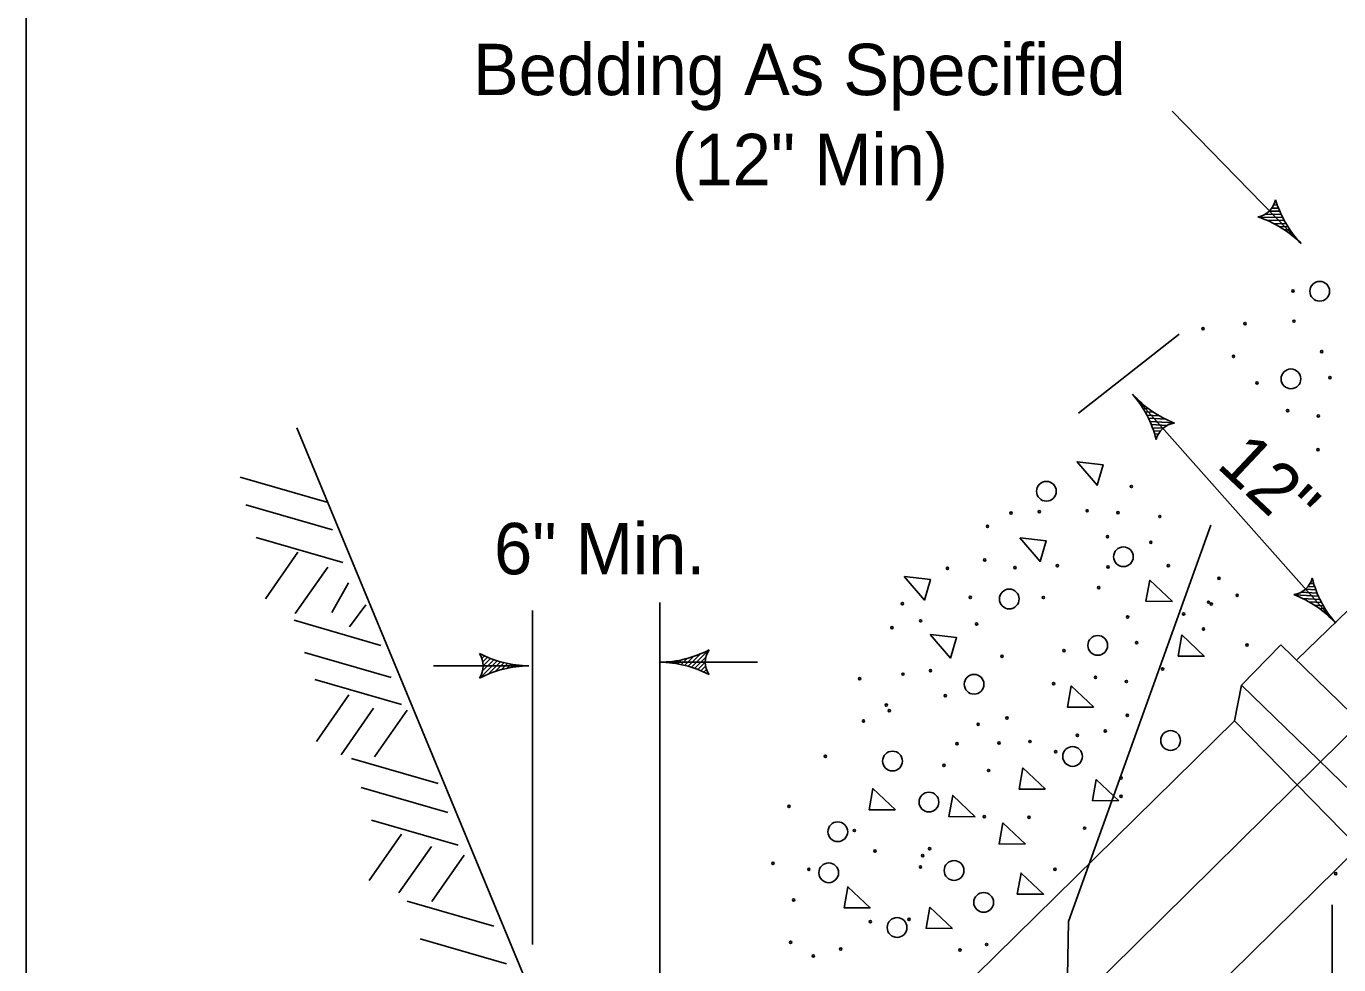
# Model space of a CAD drawing. Extents: x -1256 to -1024, y 1680 to 1979.
# Drawn here: x -1256 to -1163.3, y 1846.5 to 1912.7 of the extents above; entities that cross this region are included whole.
import ezdxf

# ---------------------------------------------------------------- set-up
doc = ezdxf.new("R2010")
doc.units = 0
doc.layers.add('1', color=7, linetype='Continuous')

msp = doc.modelspace()

# ---------------------------------------------------------------- linework, layer by layer
at = {"layer": '1'}
for p, q in [((-1175.076, 1906.714), (-1165.971, 1897.376)), ((-1167.906, 1900.106), (-1167.653, 1900.099)), ((-1167.819, 1900.32), (-1167.725, 1900.32)), ((-1168.979, 1899.247), (-1167.276, 1899.225)), ((-1168.501, 1899.457), (-1167.384, 1899.443)), ((-1168.218, 1899.671), (-1167.479, 1899.664)), ((-1168.037, 1899.888), (-1167.573, 1899.881)), ((-1168.392, 1899.022), (-1167.16, 1899.008)), ((-1167.914, 1898.797), (-1167.036, 1898.786)), ((-1167.508, 1898.576), (-1166.906, 1898.569)), ((-1167.16, 1898.355), (-1166.761, 1898.348)), ((-1166.841, 1898.13), (-1166.609, 1898.13)), ((-1166.558, 1897.913), (-1166.442, 1897.913)), ((-1166.297, 1897.692), (-1166.253, 1897.688)), ((-1181.682, 1885.418), (-1174.571, 1890.989)), ((-1198.773, 1827.133), (-1136.925, 1888.125)), ((-1163.529, 1870.6), (-1177.874, 1886.749)), ((-1177.563, 1886.42), (-1177.606, 1886.425)), ((-1177.309, 1886.189), (-1177.43, 1886.194)), ((-1177.035, 1885.957), (-1177.271, 1885.971)), ((-1176.734, 1885.716), (-1177.127, 1885.744)), ((-1176.391, 1885.483), (-1176.992, 1885.516)), ((-1175.999, 1885.239), (-1176.869, 1885.29)), ((-1236.863, 1884.374), (-1220.493, 1844.88)), ((-1175.529, 1884.993), (-1176.757, 1885.065)), ((-1174.956, 1884.74), (-1176.655, 1884.841)), ((-1175.439, 1884.553), (-1176.555, 1884.619)), ((-1175.736, 1884.353), (-1176.47, 1884.393)), ((-1175.928, 1884.143), (-1176.389, 1884.17)), ((-1176.061, 1883.933), (-1176.32, 1883.951)), ((-1176.164, 1883.721), (-1176.256, 1883.726)), ((-1234.753, 1879.146), (-1240.865, 1880.912)), ((-1234.355, 1877.196), (-1240.466, 1878.962)), ((-1172.342, 1877.532), (-1182.396, 1849.567)), ((-1233.622, 1874.887), (-1239.734, 1876.653)), ((-1166.243, 1868.036), (-1157.369, 1876.656)), ((-1236.791, 1875.609), (-1239.081, 1872.328)), ((-1234.681, 1874.561), (-1236.972, 1871.28)), ((-1233.224, 1873.444), (-1234.391, 1871.353)), ((-1165.479, 1873.206), (-1165.019, 1873.179)), ((-1165.346, 1873.416), (-1165.088, 1873.398)), ((-1165.244, 1873.629), (-1165.151, 1873.623)), ((-1166.452, 1872.609), (-1164.753, 1872.508)), ((-1165.963, 1872.801), (-1164.847, 1872.735)), ((-1165.879, 1872.357), (-1164.645, 1872.289)), ((-1165.671, 1872.996), (-1164.937, 1872.956)), ((-1231.984, 1871.897), (-1233.151, 1870.345)), ((-1220.232, 1847.947), (-1220.232, 1871.502)), ((-1211.25, 1832.654), (-1211.25, 1872.074)), ((-1165.408, 1872.11), (-1164.532, 1872.064)), ((-1165.011, 1871.871), (-1164.41, 1871.838)), ((-1164.673, 1871.633), (-1164.274, 1871.609)), ((-1164.366, 1871.397), (-1164.131, 1871.383)), ((-1230.933, 1869.044), (-1237.044, 1870.809)), ((-1164.093, 1871.165), (-1163.978, 1871.155)), ((-1163.845, 1870.929), (-1163.801, 1870.924)), ((-1207.806, 1868.703), (-1209.009, 1867.5)), ((-1230.201, 1866.775), (-1236.312, 1868.54)), ((-1223.929, 1866.753), (-1222.726, 1867.956)), ((-1223.893, 1868.333), (-1223.828, 1868.399)), ((-1223.799, 1868.116), (-1223.618, 1868.297)), ((-1223.748, 1867.242), (-1222.958, 1868.033)), ((-1223.734, 1867.877), (-1223.407, 1868.203)), ((-1223.705, 1867.594), (-1223.183, 1868.116)), ((-1223.364, 1867.014), (-1222.494, 1867.888)), ((-1222.864, 1867.202), (-1222.248, 1867.822)), ((-1222.422, 1867.337), (-1222.001, 1867.764)), ((-1222.023, 1867.434), (-1221.74, 1867.714)), ((-1221.639, 1867.503), (-1221.472, 1867.67)), ((-1211.25, 1867.855), (-1204.354, 1867.855)), ((-1210.793, 1867.869), (-1210.829, 1867.84)), ((-1210.452, 1867.902), (-1210.539, 1867.819)), ((-1210.097, 1867.953), (-1210.264, 1867.786)), ((-1209.72, 1868.022), (-1210.003, 1867.743)), ((-1209.314, 1868.12), (-1209.742, 1867.692)), ((-1208.872, 1868.254), (-1209.488, 1867.634)), ((-1208.379, 1868.442), (-1209.249, 1867.569)), ((-1207.987, 1868.214), (-1208.777, 1867.424)), ((-1208.038, 1867.862), (-1208.553, 1867.34)), ((-1227.221, 1867.601), (-1220.493, 1867.601)), ((-1221.283, 1867.554), (-1221.204, 1867.637)), ((-1220.943, 1867.587), (-1220.914, 1867.616)), ((-1208.009, 1867.579), (-1208.335, 1867.253)), ((-1207.936, 1867.34), (-1208.125, 1867.159)), ((-1207.849, 1867.123), (-1207.915, 1867.057)), ((-1229.476, 1864.861), (-1235.587, 1866.626)), ((-1170.172, 1866.231), (-1170.687, 1863.708)), ((-1233.187, 1865.542), (-1235.478, 1862.262)), ((-1231.44, 1864.603), (-1233.731, 1861.323)), ((-1229.077, 1864.462), (-1231.368, 1861.182)), ((-1195.22, 1839.632), (-1170.687, 1863.708)), ((-1170.687, 1863.708), (-1161.929, 1854.78)), ((-1226.895, 1859.307), (-1233.006, 1861.073)), ((-1226.199, 1857.252), (-1232.31, 1859.017)), ((-1225.474, 1854.943), (-1231.585, 1856.708)), ((-1229.476, 1855.733), (-1231.766, 1852.453)), ((-1227.366, 1854.867), (-1229.657, 1851.586)), ((-1186.325, 1830.838), (-1161.929, 1854.78)), ((-1225.039, 1854.254), (-1227.33, 1850.974)), ((-1222.965, 1849.245), (-1229.077, 1851.01)), ((-1163.784, 1841.623), (-1163.784, 1850.747)), ((-1182.396, 1849.567), (-1182.729, 1832.868)), ((-1222.052, 1846.573), (-1228.163, 1848.339))]:
    msp.add_line(p, q, dxfattribs=at)
for points in [[(-1255.959, 1679.691), (-1024.468, 1679.691), (-1024.468, 1979.268), (-1255.959, 1979.268)], [(-1167.41, 1869.08), (-1155.731, 1857.756), (-1158.493, 1854.907), (-1170.172, 1866.231)]]:
    msp.add_lwpolyline(points, close=True, dxfattribs=at)
for points in [[(-1181.784, 1881.994), (-1179.953, 1881.782), (-1180.38, 1880.331), (-1181.806, 1882.004)], [(-1185.805, 1876.622), (-1183.97, 1876.404), (-1184.402, 1874.958), (-1185.823, 1876.626)], [(-1193.967, 1873.896), (-1192.137, 1873.684), (-1192.564, 1872.233), (-1193.989, 1873.907)], [(-1175.079, 1872.137), (-1176.927, 1872.154), (-1176.655, 1873.638), (-1175.061, 1872.134)], [(-1192.129, 1869.809), (-1190.294, 1869.591), (-1190.726, 1868.145), (-1192.147, 1869.813)], [(-1172.807, 1868.274), (-1174.65, 1868.285), (-1174.383, 1869.774), (-1172.784, 1868.266)], [(-1180.624, 1864.676), (-1182.472, 1864.693), (-1182.2, 1866.177), (-1180.606, 1864.674)], [(-1184.037, 1858.898), (-1185.879, 1858.909), (-1185.613, 1860.399), (-1184.014, 1858.89)], [(-1178.854, 1858.081), (-1180.702, 1858.097), (-1180.431, 1859.581), (-1178.836, 1858.078)], [(-1194.619, 1857.437), (-1196.467, 1857.454), (-1196.196, 1858.938), (-1194.601, 1857.435)], [(-1188.989, 1856.955), (-1190.837, 1856.971), (-1190.565, 1858.455), (-1188.971, 1856.952)], [(-1185.45, 1855.024), (-1187.298, 1855.041), (-1187.026, 1856.525), (-1185.432, 1855.022)], [(-1184.163, 1851.485), (-1186.011, 1851.502), (-1185.739, 1852.986), (-1184.145, 1851.482)], [(-1196.389, 1850.52), (-1198.237, 1850.537), (-1197.965, 1852.02), (-1196.371, 1850.517)], [(-1190.598, 1849.072), (-1192.446, 1849.089), (-1192.174, 1850.573), (-1190.58, 1849.069)]]:
    msp.add_lwpolyline(points, dxfattribs=at)
for centre, radius in [((-1164.663, 1894.02), 0.697), ((-1166.552, 1894.038), 0.0797), ((-1169.933, 1891.736), 0.0797), ((-1166.48, 1891.908), 0.0797), ((-1172.902, 1891.38), 0.0797), ((-1170.746, 1889.422), 0.0797), ((-1164.522, 1889.765), 0.0797), ((-1166.696, 1887.839), 0.697), ((-1169.089, 1887.557), 0.0797), ((-1163.943, 1887.932), 0.0797), ((-1166.933, 1885.599), 0.0797), ((-1164.761, 1885.221), 0.0797), ((-1164.782, 1882.841), 0.0797), ((-1183.952, 1879.909), 0.697), ((-1177.953, 1880.248), 0.0797), ((-1186.444, 1878.375), 0.0797), ((-1184.453, 1878.464), 0.0797), ((-1181.074, 1878.534), 0.0797), ((-1178.904, 1878.395), 0.0797), ((-1175.946, 1878.133), 0.0797), ((-1188.111, 1877.439), 0.0797), ((-1179.64, 1876.709), 0.0797), ((-1178.515, 1875.291), 0.697), ((-1176.582, 1876.311), 0.0797), ((-1188.307, 1875.067), 0.0797), ((-1190.937, 1874.476), 0.0797), ((-1186.17, 1874.529), 0.0797), ((-1183.182, 1874.664), 0.0797), ((-1179.601, 1874.574), 0.0797), ((-1175.35, 1874.671), 0.0797), ((-1180.257, 1873.117), 0.0797), ((-1171.777, 1873.775), 0.0797), ((-1189.324, 1872.424), 0.0797), ((-1186.573, 1872.313), 0.697), ((-1184.164, 1872.417), 0.0797), ((-1170.491, 1872.572), 0.0797), ((-1194.12, 1871.975), 0.0797), ((-1172.513, 1872.089), 0.0797), ((-1172.315, 1871.956), 0.0797), ((-1192.834, 1870.772), 0.0797), ((-1188.882, 1870.554), 0.0797), ((-1178.225, 1871.043), 0.0797), ((-1174.273, 1871.256), 0.0797), ((-1194.857, 1870.29), 0.0797), ((-1180.33, 1869.042), 0.697), ((-1172.864, 1870.2), 0.0797), ((-1182.713, 1868.677), 0.0797), ((-1177.583, 1869.232), 0.0797), ((-1169.792, 1869.06), 0.0797), ((-1187.089, 1868.271), 0.0797), ((-1197.136, 1866.691), 0.0797), ((-1194.079, 1867.013), 0.0797), ((-1192.135, 1867.26), 0.0797), ((-1189.057, 1866.3), 0.697), ((-1180.489, 1866.796), 0.0797), ((-1175.756, 1867.367), 0.0797), ((-1183.444, 1866.337), 0.0797), ((-1178.306, 1866.494), 0.0797), ((-1195.254, 1864.834), 0.0797), ((-1191.09, 1865.495), 0.0797), ((-1195.045, 1864.439), 0.0797), ((-1186.743, 1863.918), 0.0797), ((-1178.243, 1864.114), 0.0797), ((-1196.863, 1863.708), 0.0797), ((-1188.771, 1863.474), 0.0797), ((-1179.798, 1863.003), 0.0797), ((-1175.191, 1862.333), 0.697), ((-1190.26, 1862.101), 0.0797), ((-1187.291, 1862.163), 0.0797), ((-1185.119, 1862.261), 0.0797), ((-1181.767, 1862.698), 0.0797), ((-1199.549, 1861.222), 0.0797), ((-1194.817, 1860.885), 0.697), ((-1183.301, 1861.544), 0.0797), ((-1182.108, 1861.207), 0.697), ((-1191.184, 1860.578), 0.0797), ((-1188.034, 1860.217), 0.0797), ((-1178.685, 1859.687), 0.0797), ((-1192.243, 1857.989), 0.697), ((-1178.685, 1858.4), 0.0797), ((-1202.123, 1857.683), 0.0797), ((-1198.677, 1855.898), 0.697), ((-1188.337, 1856.952), 0.0797), ((-1185.18, 1856.914), 0.0797), ((-1197.506, 1855.987), 0.0797), ((-1181.259, 1856.148), 0.0797), ((-1192.197, 1854.7), 0.0797), ((-1196.058, 1854.539), 0.0797), ((-1192.68, 1854.217), 0.0797), ((-1190.473, 1853.163), 0.697), ((-1203.249, 1853.661), 0.0797), ((-1200.723, 1853.252), 0.0797), ((-1199.321, 1853.002), 0.697), ((-1192.841, 1853.413), 0.0797), ((-1183.35, 1853.252), 0.0797), ((-1163.531, 1852.933), 0.0797), ((-1201.801, 1851.087), 0.0797), ((-1188.382, 1850.911), 0.697), ((-1196.38, 1849.552), 0.0797), ((-1194.495, 1849.142), 0.697), ((-1193.645, 1849.713), 0.0797), ((-1202.01, 1848.104), 0.0797), ((-1198.471, 1847.622), 0.0797), ((-1190.058, 1847.548), 0.0797), ((-1188.176, 1847.943), 0.0797), ((-1200.402, 1847.139), 0.0797)]:
    msp.add_circle(centre, radius, dxfattribs=at)
for centre, radius, start, end in [((-1169.312, 1900.805), 1.57, 280.62876, 347.95248), ((-1160.406, 1902.701), 7.699, 196.78374, 223.72502), ((-1171.427, 1891.949), 7.699, 44.85623, 71.79751), ((-1183.677, 1881.693), 7.699, 14.10773, 41.04901), ((-1172.165, 1891.918), 7.699, 222.18022, 249.1215), ((-1174.692, 1883.17), 1.57, 97.95276, 165.27647), ((-1166.708, 1874.178), 1.57, 277.95275, 345.27646), ((-1157.723, 1875.656), 7.699, 194.10773, 221.04901), ((-1169.235, 1865.43), 7.699, 42.18022, 69.1215), ((-1211.323, 1875.551), 7.699, 270.5656, 297.50688), ((-1206.461, 1867.852), 1.57, 146.33814, 213.66186), ((-1220.414, 1875.297), 7.699, 242.49312, 269.43439), ((-1225.277, 1867.599), 1.57, 326.33814, 33.66186), ((-1211.323, 1860.154), 7.699, 62.49312, 89.43439), ((-1220.414, 1859.9), 7.699, 90.56561, 117.50688)]:
    msp.add_arc(centre, radius, start, end, dxfattribs=at)

# ---------------------------------------------------------------- texts
for s, height, p in [('Bedding As Specified', 3.62487, (-1224.433, 1907.85)), ('(12" Min)', 3.6249, (-1210.41, 1901.501)), ('6" Min.', 3.6249, (-1222.941, 1874.055))]:
    msp.add_text(s, height=height, dxfattribs=at).set_placement(p)
msp.add_text('12"', height=3.6247, rotation=316.71493, dxfattribs=at).set_placement((-1172.028, 1881.668))

doc.saveas('drawing.dxf')
